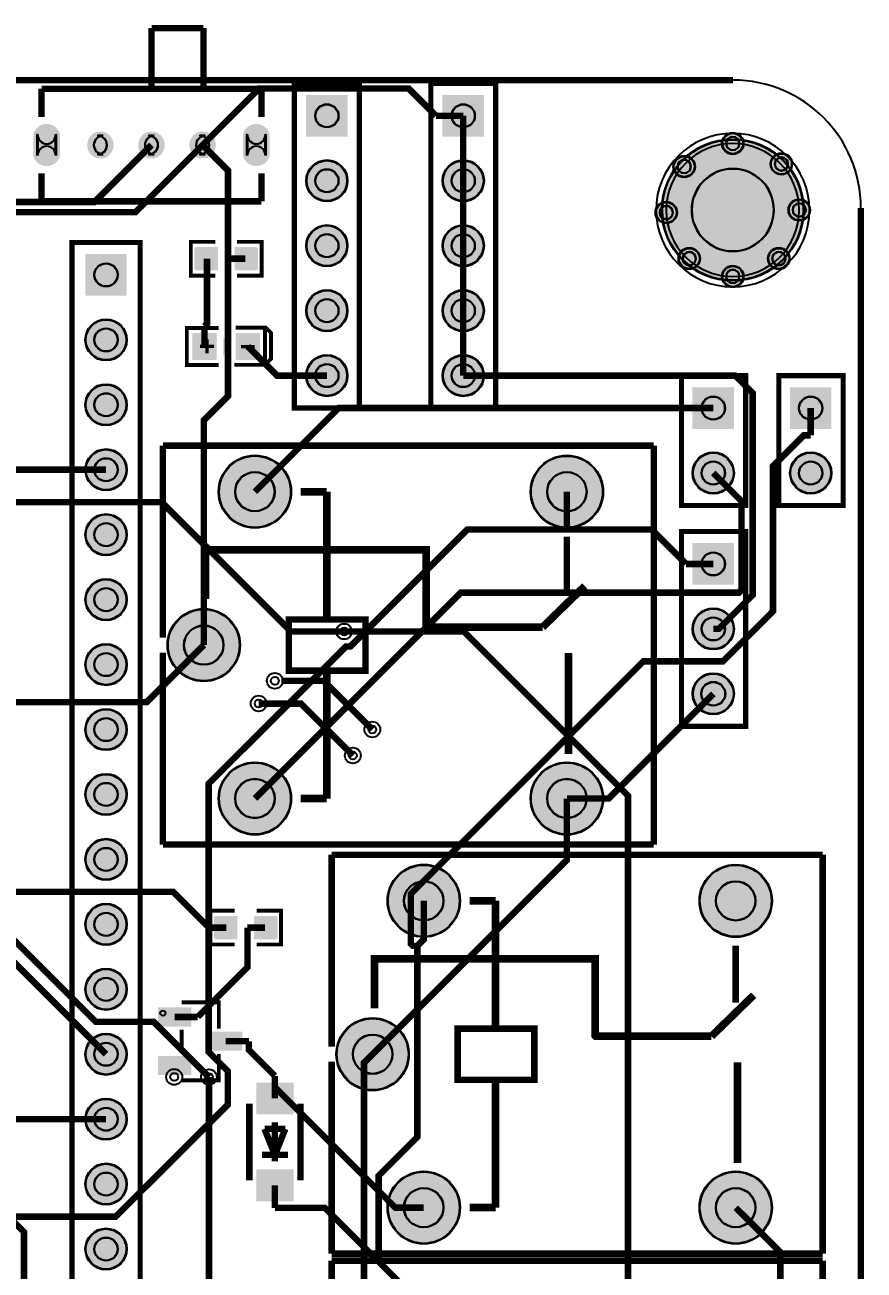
# Model space of a CAD drawing. Header units: millimetres. Extents: x -1 to 60, y -99 to 2.
# Drawn here: x 27.31 to 60.13, y -46.54 to 2.16 of the extents above; entities that cross this region are included whole.
import ezdxf

# ---------------------------------------------------------------- set-up
doc = ezdxf.new("R2010")
doc.units = ezdxf.units.MM
for name, color, linetype, true_color in [('BoardOutLine', 7, 'Continuous', 0xff00ff), ('BottomLayer', 7, 'Continuous', 0x0000ff), ('BottomSolderMaskLayer', 7, 'Continuous', 0xaa00ff), ('Document', 7, 'Continuous', 0xffffff), ('Hole', 7, 'Continuous', 0x222222), ('Multi-Layer', 7, 'Continuous', 0xc0c0c0), ('TopLayer', 7, 'Continuous', 0xff0000), ('TopPasteMaskLayer', 7, 'Continuous', 0x808080), ('TopSilkLayer', 7, 'Continuous', 0xffcc00), ('TopSolderMaskLayer', 7, 'Continuous', 0x800080)]:
    doc.layers.add(name, color=color, linetype=linetype, true_color=true_color)

msp = doc.modelspace()

# ---------------------------------------------------------------- hatches: boundary and pattern name
at = {"layer": 'BottomSolderMaskLayer'}
for points in [[(39.929, -0.584), (39.929, -2.21), (38.303, -2.21), (38.303, -0.584)], [(45.263, -0.584), (45.263, -2.21), (43.637, -2.21), (43.637, -0.584)], [(28.684, -2.951, -0.785398), (27.633, -2.951), (27.633, -2.129, -0.785398), (28.684, -2.129)], [(36.883, -2.951, -0.785398), (35.832, -2.951), (35.832, -2.129, -0.785398), (36.883, -2.129)], [(30.364, -2.015, -0.785398), (30.364, -3.065), (30.154, -3.065, -0.785398), (30.154, -2.015)], [(32.363, -2.015, -0.785398), (32.363, -3.065), (32.153, -3.065, -0.785398), (32.153, -2.015)], [(34.362, -2.015, -0.785398), (34.362, -3.065), (34.152, -3.065, -0.785398), (34.152, -2.015)], [(52.216, -5.08, 1), (57.767, -5.08, 1)], [(54.566, -2.48, 1), (55.417, -2.48, 1)], [(56.466, -3.28, 1), (57.316, -3.28, 1)], [(38.303, -3.937, 1), (39.929, -3.937, 1)], [(43.637, -3.937, 1), (45.263, -3.937, 1)], [(52.666, -3.38, 1), (53.517, -3.38, 1)], [(51.966, -5.18, 1), (52.817, -5.18, 1)], [(57.166, -5.08, 1), (58.016, -5.08, 1)], [(38.303, -6.477, 1), (39.929, -6.477, 1)], [(43.637, -6.477, 1), (45.263, -6.477, 1)], [(31.293, -6.807), (31.293, -8.433), (29.667, -8.433), (29.667, -6.807)], [(52.866, -6.98, 1), (53.716, -6.98, 1)], [(56.366, -6.98, 1), (57.217, -6.98, 1)], [(54.566, -7.68, 1), (55.417, -7.68, 1)], [(38.303, -9.017, 1), (39.929, -9.017, 1)], [(43.637, -9.017, 1), (45.263, -9.017, 1)], [(29.667, -10.16, 1), (31.293, -10.16, 1)], [(38.303, -11.557, 1), (39.929, -11.557, 1)], [(43.637, -11.557, 1), (45.263, -11.557, 1)], [(29.667, -12.7, 1), (31.293, -12.7, 1)], [(55.042, -13.64), (53.416, -13.64), (53.416, -12.014), (55.042, -12.014)], [(58.852, -13.64), (57.226, -13.64), (57.226, -12.014), (58.852, -12.014)], [(29.667, -15.24, 1), (31.293, -15.24, 1)], [(53.416, -15.367, 1), (55.042, -15.367, 1)], [(57.226, -15.367, 1), (58.852, -15.367, 1)], [(34.88, -16.098, 1), (37.724, -16.098, 1)], [(47.08, -16.099, 1), (49.925, -16.099, 1)], [(29.667, -17.78, 1), (31.293, -17.78, 1)], [(55.042, -18.11), (55.042, -19.736), (53.416, -19.736), (53.416, -18.11)], [(29.667, -20.32, 1), (31.293, -20.32, 1)], [(32.88, -22.098, 1), (35.724, -22.098, 1)], [(53.416, -21.463, 1), (55.042, -21.463, 1)], [(29.667, -22.86, 1), (31.293, -22.86, 1)], [(53.416, -24.003, 1), (55.042, -24.003, 1)], [(29.667, -25.4, 1), (31.293, -25.4, 1)], [(34.88, -28.098, 1), (37.724, -28.098, 1)], [(47.08, -28.098, 1), (49.925, -28.098, 1)], [(29.667, -27.94, 1), (31.293, -27.94, 1)], [(29.667, -30.48, 1), (31.293, -30.48, 1)], [(41.484, -32.1, 1), (44.328, -32.1, 1)], [(53.684, -32.101, 1), (56.529, -32.101, 1)], [(29.667, -33.02, 1), (31.293, -33.02, 1)], [(29.667, -35.56, 1), (31.293, -35.56, 1)], [(39.484, -38.1, 1), (42.328, -38.1, 1)], [(29.667, -38.1, 1), (31.293, -38.1, 1)], [(29.667, -40.64, 1), (31.293, -40.64, 1)], [(29.667, -43.18, 1), (31.293, -43.18, 1)], [(41.484, -44.1, 1), (44.328, -44.1, 1)], [(53.684, -44.1, 1), (56.529, -44.1, 1)], [(29.667, -45.72, 1), (31.293, -45.72, 1)]]:
    msp.add_hatch(color=256, dxfattribs=at).paths.add_polyline_path(points)
at = {"layer": 'Document'}
for points in [[(34.494, -10.685), (34.494, -10.145), (34.364, -10.145), (34.364, -10.685)], [(34.7, -10.349), (34.16, -10.349), (34.16, -10.479), (34.7, -10.479)], [(36.299, -10.356), (35.759, -10.356), (35.759, -10.486), (36.299, -10.486)], [(36.871, -39.347), (36.871, -40.221), (37.041, -40.221), (37.041, -39.347), (37.031, -39.347)], [(37.462, -39.7), (36.587, -39.7), (36.587, -39.87), (37.462, -39.87), (37.462, -39.86)], [(36.943, -42.82), (36.943, -43.695), (37.112, -43.695), (37.112, -42.82), (37.103, -42.82)]]:
    msp.add_hatch(color=256, dxfattribs=at).paths.add_polyline_path(points)
at = {"layer": 'Multi-Layer'}
for points in [[(39.903, -0.61), (39.903, -2.184), (38.329, -2.184), (38.329, -0.61)], [(45.237, -0.61), (45.237, -2.184), (43.663, -2.184), (43.663, -0.61)], [(28.659, -2.94, -0.785398), (27.659, -2.94), (27.659, -2.14, -0.785398), (28.659, -2.14)], [(36.858, -2.94, -0.785398), (35.858, -2.94), (35.858, -2.14, -0.785398), (36.858, -2.14)], [(30.359, -2.04, -0.785398), (30.359, -3.04), (30.159, -3.04, -0.785398), (30.159, -2.04)], [(32.358, -2.04, -0.785398), (32.358, -3.04), (32.158, -3.04, -0.785398), (32.158, -2.04)], [(34.357, -2.04, -0.785398), (34.357, -3.04), (34.157, -3.04, -0.785398), (34.157, -2.04)], [(52.241, -5.08, 1), (57.741, -5.08, 1)], [(54.591, -2.48, 1), (55.391, -2.48, 1)], [(56.491, -3.28, 1), (57.291, -3.28, 1)], [(38.329, -3.937, 1), (39.903, -3.937, 1)], [(43.663, -3.937, 1), (45.237, -3.937, 1)], [(52.691, -3.38, 1), (53.491, -3.38, 1)], [(51.991, -5.18, 1), (52.791, -5.18, 1)], [(57.191, -5.08, 1), (57.991, -5.08, 1)], [(38.329, -6.477, 1), (39.903, -6.477, 1)], [(43.663, -6.477, 1), (45.237, -6.477, 1)], [(52.891, -6.98, 1), (53.691, -6.98, 1)], [(56.391, -6.98, 1), (57.191, -6.98, 1)], [(31.267, -6.833), (31.267, -8.407), (29.693, -8.407), (29.693, -6.833)], [(54.591, -7.68, 1), (55.391, -7.68, 1)], [(38.329, -9.017, 1), (39.903, -9.017, 1)], [(43.663, -9.017, 1), (45.237, -9.017, 1)], [(29.693, -10.16, 1), (31.267, -10.16, 1)], [(38.329, -11.557, 1), (39.903, -11.557, 1)], [(43.663, -11.557, 1), (45.237, -11.557, 1)], [(29.693, -12.7, 1), (31.267, -12.7, 1)], [(55.017, -13.614), (53.442, -13.614), (53.442, -12.04), (55.017, -12.04)], [(58.827, -13.614), (57.252, -13.614), (57.252, -12.04), (58.827, -12.04)], [(29.693, -15.24, 1), (31.267, -15.24, 1)], [(53.442, -15.367, 1), (55.017, -15.367, 1)], [(57.252, -15.367, 1), (58.827, -15.367, 1)], [(34.905, -16.098, 1), (37.699, -16.098, 1)], [(47.105, -16.099, 1), (49.899, -16.099, 1)], [(29.693, -17.78, 1), (31.267, -17.78, 1)], [(55.017, -18.136), (55.017, -19.71), (53.442, -19.71), (53.442, -18.136)], [(29.693, -20.32, 1), (31.267, -20.32, 1)], [(32.905, -22.098, 1), (35.699, -22.098, 1)], [(53.442, -21.463, 1), (55.017, -21.463, 1)], [(29.693, -22.86, 1), (31.267, -22.86, 1)], [(53.442, -24.003, 1), (55.017, -24.003, 1)], [(29.693, -25.4, 1), (31.267, -25.4, 1)], [(34.905, -28.098, 1), (37.699, -28.098, 1)], [(47.105, -28.098, 1), (49.899, -28.098, 1)], [(29.693, -27.94, 1), (31.267, -27.94, 1)], [(29.693, -30.48, 1), (31.267, -30.48, 1)], [(41.509, -32.1, 1), (44.303, -32.1, 1)], [(53.709, -32.101, 1), (56.503, -32.101, 1)], [(29.693, -33.02, 1), (31.267, -33.02, 1)], [(29.693, -35.56, 1), (31.267, -35.56, 1)], [(39.509, -38.1, 1), (42.303, -38.1, 1)], [(29.693, -38.1, 1), (31.267, -38.1, 1)], [(29.693, -40.64, 1), (31.267, -40.64, 1)], [(29.693, -43.18, 1), (31.267, -43.18, 1)], [(41.509, -44.1, 1), (44.303, -44.1, 1)], [(53.709, -44.1, 1), (56.503, -44.1, 1)], [(29.693, -45.72, 1), (31.267, -45.72, 1)]]:
    msp.add_hatch(color=256, dxfattribs=at).paths.add_polyline_path(points)
at = {"layer": 'TopLayer'}
for points in [[(34.829, -6.553), (34.829, -7.417), (34.023, -7.417), (34.023, -6.553)], [(35.529, -6.553), (35.529, -7.417), (36.336, -7.417), (36.336, -6.553)], [(34.779, -9.914), (34.779, -10.914), (33.879, -10.914), (33.879, -9.914)], [(36.479, -9.914), (36.479, -10.914), (35.579, -10.914), (35.579, -9.914)], [(35.591, -33.579), (35.591, -32.715), (34.785, -32.715), (34.785, -33.579)], [(36.291, -33.579), (36.291, -32.715), (37.098, -32.715), (37.098, -33.579)], [(33.788, -36.992), (32.538, -36.992), (32.538, -36.292), (33.788, -36.292)], [(35.788, -37.942), (34.538, -37.942), (34.538, -37.242), (35.788, -37.242)], [(33.788, -38.892), (32.538, -38.892), (32.538, -38.192), (33.788, -38.192)], [(36.384, -40.429), (36.384, -39.229), (37.784, -39.229), (37.784, -40.429)], [(36.384, -43.829), (36.384, -42.629), (37.784, -42.629), (37.784, -43.829)]]:
    msp.add_hatch(color=256, dxfattribs=at).paths.add_polyline_path(points)
at = {"layer": 'TopPasteMaskLayer'}
for points in [[(33.984, -7.435), (34.784, -7.435), (34.834, -7.385), (34.834, -7.157), (34.464, -7.157), (34.464, -6.827), (34.834, -6.827), (34.834, -6.585), (34.784, -6.535), (33.984, -6.535), (33.934, -6.585), (33.934, -7.385)], [(36.374, -6.535), (35.574, -6.535), (35.524, -6.585), (35.524, -6.813), (35.894, -6.813), (35.894, -7.143), (35.524, -7.143), (35.524, -7.385), (35.574, -7.435), (36.374, -7.435), (36.424, -7.385), (36.424, -6.585)], [(34.779, -9.914), (34.779, -10.914), (33.879, -10.914), (33.879, -9.914)], [(36.479, -9.914), (36.479, -10.914), (35.579, -10.914), (35.579, -9.914)], [(34.746, -33.597), (35.546, -33.597), (35.596, -33.547), (35.596, -33.319), (35.226, -33.319), (35.226, -32.989), (35.596, -32.989), (35.596, -32.747), (35.546, -32.697), (34.746, -32.697), (34.696, -32.747), (34.696, -33.547)], [(37.136, -32.697), (36.336, -32.697), (36.286, -32.747), (36.286, -32.975), (36.656, -32.975), (36.656, -33.305), (36.286, -33.305), (36.286, -33.547), (36.336, -33.597), (37.136, -33.597), (37.186, -33.547), (37.186, -32.747)], [(33.788, -36.992), (32.538, -36.992), (32.538, -36.292), (33.788, -36.292)], [(35.788, -37.942), (34.538, -37.942), (34.538, -37.242), (35.788, -37.242)], [(33.788, -38.892), (32.538, -38.892), (32.538, -38.192), (33.788, -38.192)], [(36.384, -40.429), (36.384, -39.229), (37.784, -39.229), (37.784, -40.429)], [(36.384, -43.829), (36.384, -42.629), (37.784, -42.629), (37.784, -43.829)]]:
    msp.add_hatch(color=256, dxfattribs=at).paths.add_polyline_path(points)
at = {"layer": 'TopSilkLayer'}
msp.add_hatch(color=256, dxfattribs=at).paths.add_polyline_path([(35.069, -10.054), (35.059, -10.774), (35.319, -10.414)])
at = {"layer": 'TopSolderMaskLayer'}
for points in [[(39.929, -0.584), (39.929, -2.21), (38.303, -2.21), (38.303, -0.584)], [(45.263, -0.584), (45.263, -2.21), (43.637, -2.21), (43.637, -0.584)], [(28.684, -2.951, -0.785398), (27.633, -2.951), (27.633, -2.129, -0.785398), (28.684, -2.129)], [(36.883, -2.951, -0.785398), (35.832, -2.951), (35.832, -2.129, -0.785398), (36.883, -2.129)], [(30.364, -2.015, -0.785398), (30.364, -3.065), (30.154, -3.065, -0.785398), (30.154, -2.015)], [(32.363, -2.015, -0.785398), (32.363, -3.065), (32.153, -3.065, -0.785398), (32.153, -2.015)], [(34.362, -2.015, -0.785398), (34.362, -3.065), (34.152, -3.065, -0.785398), (34.152, -2.015)], [(52.216, -5.08, 1), (57.767, -5.08, 1)], [(54.566, -2.48, 1), (55.417, -2.48, 1)], [(56.466, -3.28, 1), (57.316, -3.28, 1)], [(38.303, -3.937, 1), (39.929, -3.937, 1)], [(43.637, -3.937, 1), (45.263, -3.937, 1)], [(52.666, -3.38, 1), (53.517, -3.38, 1)], [(51.966, -5.18, 1), (52.817, -5.18, 1)], [(57.166, -5.08, 1), (58.016, -5.08, 1)], [(38.303, -6.477, 1), (39.929, -6.477, 1)], [(43.637, -6.477, 1), (45.263, -6.477, 1)], [(31.293, -6.807), (31.293, -8.433), (29.667, -8.433), (29.667, -6.807)], [(34.854, -6.528), (34.854, -7.442), (33.997, -7.442), (33.997, -6.528)], [(35.504, -6.528), (35.504, -7.442), (36.361, -7.442), (36.361, -6.528)], [(52.866, -6.98, 1), (53.716, -6.98, 1)], [(56.366, -6.98, 1), (57.217, -6.98, 1)], [(54.566, -7.68, 1), (55.417, -7.68, 1)], [(38.303, -9.017, 1), (39.929, -9.017, 1)], [(43.637, -9.017, 1), (45.263, -9.017, 1)], [(29.667, -10.16, 1), (31.293, -10.16, 1)], [(34.802, -9.886), (34.802, -10.942), (33.856, -10.942), (33.856, -9.886)], [(36.502, -9.886), (36.502, -10.942), (35.556, -10.942), (35.556, -9.886)], [(38.303, -11.557, 1), (39.929, -11.557, 1)], [(43.637, -11.557, 1), (45.263, -11.557, 1)], [(29.667, -12.7, 1), (31.293, -12.7, 1)], [(55.042, -13.64), (53.416, -13.64), (53.416, -12.014), (55.042, -12.014)], [(58.852, -13.64), (57.226, -13.64), (57.226, -12.014), (58.852, -12.014)], [(29.667, -15.24, 1), (31.293, -15.24, 1)], [(53.416, -15.367, 1), (55.042, -15.367, 1)], [(57.226, -15.367, 1), (58.852, -15.367, 1)], [(34.88, -16.098, 1), (37.724, -16.098, 1)], [(47.08, -16.099, 1), (49.925, -16.099, 1)], [(29.667, -17.78, 1), (31.293, -17.78, 1)], [(55.042, -18.11), (55.042, -19.736), (53.416, -19.736), (53.416, -18.11)], [(29.667, -20.32, 1), (31.293, -20.32, 1)], [(32.88, -22.098, 1), (35.724, -22.098, 1)], [(53.416, -21.463, 1), (55.042, -21.463, 1)], [(29.667, -22.86, 1), (31.293, -22.86, 1)], [(53.416, -24.003, 1), (55.042, -24.003, 1)], [(29.667, -25.4, 1), (31.293, -25.4, 1)], [(34.88, -28.098, 1), (37.724, -28.098, 1)], [(47.08, -28.098, 1), (49.925, -28.098, 1)], [(29.667, -27.94, 1), (31.293, -27.94, 1)], [(29.667, -30.48, 1), (31.293, -30.48, 1)], [(41.484, -32.1, 1), (44.328, -32.1, 1)], [(53.684, -32.101, 1), (56.529, -32.101, 1)], [(29.667, -33.02, 1), (31.293, -33.02, 1)], [(35.616, -33.604), (35.616, -32.69), (34.759, -32.69), (34.759, -33.604)], [(36.266, -33.604), (36.266, -32.69), (37.123, -32.69), (37.123, -33.604)], [(29.667, -35.56, 1), (31.293, -35.56, 1)], [(33.813, -37.018), (32.513, -37.018), (32.513, -36.267), (33.813, -36.267)], [(39.484, -38.1, 1), (42.328, -38.1, 1)], [(29.667, -38.1, 1), (31.293, -38.1, 1)], [(35.813, -37.967), (34.513, -37.967), (34.513, -37.217), (35.813, -37.217)], [(33.813, -38.917), (32.513, -38.917), (32.513, -38.167), (33.813, -38.167)], [(36.354, -40.451), (36.354, -39.207), (37.814, -39.207), (37.814, -40.451)], [(29.667, -40.64, 1), (31.293, -40.64, 1)], [(29.667, -43.18, 1), (31.293, -43.18, 1)], [(36.354, -43.851), (36.354, -42.607), (37.814, -42.607), (37.814, -43.851)], [(41.484, -44.1, 1), (44.328, -44.1, 1)], [(53.684, -44.1, 1), (56.529, -44.1, 1)], [(29.667, -45.72, 1), (31.293, -45.72, 1)]]:
    msp.add_hatch(color=256, dxfattribs=at).paths.add_polyline_path(points)

# ---------------------------------------------------------------- linework, layer by layer
at = {"layer": 'BoardOutLine', "const_width": 0.254}
for points in [[(5, 0), (55, 0)], [(60, -5), (60, -94)]]:
    msp.add_lwpolyline(points, dxfattribs=at)
at = {"layer": 'BoardOutLine'}
msp.add_arc((55, -5), 5, 0, 90, dxfattribs=at)
at = {"layer": 'BottomLayer', "const_width": 0.254}
for points in [[(43.384, -1.397), (42.315, -0.329), (36.468, -0.329), (34.257, -2.54)], [(44.45, -1.397), (43.384, -1.397)], [(34.257, -2.54), (31.628, -5.168), (21.199, -5.168), (16.208, -10.16), (12.7, -10.16)], [(44.45, -11.557), (55.086, -11.557), (55.772, -12.243), (55.772, -20.135), (54.444, -21.463), (54.229, -21.463)], [(39.791, -21.566), (37.713, -21.566), (32.657, -16.51), (16.51, -16.51), (12.7, -12.7)], [(36.302, -16.098), (39.573, -12.827), (54.229, -12.827)], [(58.039, -12.827), (58.039, -13.894)], [(42.654, -33.859), (42.476, -33.859), (42.402, -33.785), (42.402, -31.825), (51.494, -22.733), (54.607, -22.733), (56.567, -20.773), (56.567, -15.099), (57.772, -13.894), (58.039, -13.894)], [(36.302, -28.098), (44.351, -20.049), (55.224, -20.049), (55.332, -19.94), (55.332, -16.47), (54.229, -15.367)], [(48.502, -16.099), (48.502, -17.577)], [(3.556, -61.214), (4.826, -59.944), (10.512, -59.944), (26.006, -44.45), (30.862, -44.45), (35.244, -40.069), (35.244, -38.765), (34.493, -38.014), (34.493, -27.521), (39.862, -22.152), (40.034, -22.152), (44.609, -17.577), (48.502, -17.577)], [(53.163, -18.923), (51.817, -17.577), (48.502, -17.577)], [(54.229, -18.923), (53.163, -18.923)], [(14.163, -31.799), (21.63, -24.332), (32.068, -24.332), (34.302, -22.098)], [(48.502, -28.098), (50.135, -28.098), (54.229, -24.003)], [(7.934, -32.022), (10.202, -34.29), (26.67, -34.29), (30.48, -38.1)], [(42.906, -32.1), (42.906, -33.607), (42.654, -33.859)], [(12.7, -33.02), (13.076, -33.396), (26.644, -33.396), (30.077, -36.83), (32.34, -36.83), (34.505, -38.995)], [(42.906, -47.975), (41.142, -46.211), (41.142, -42.847), (42.654, -41.335), (42.654, -33.859)], [(40.906, -38.1), (40.566, -38.44), (40.566, -53.635), (40.906, -53.975)], [(30.48, -40.64), (24.878, -40.64), (15.326, -50.193)], [(55.106, -44.1), (56.854, -45.847), (56.854, -76.682), (55.816, -77.72), (4.831, -77.72)]]:
    msp.add_lwpolyline(points, dxfattribs=at)
at = {"layer": 'BottomSolderMaskLayer'}
for points in [[(27.79, -2.951), (27.79, -2.129)], [(28.526, -2.951), (28.526, -2.129)], [(30.363, -2.172), (30.153, -2.172)], [(32.363, -2.172), (32.153, -2.172)], [(34.363, -2.172), (34.153, -2.172)], [(35.99, -2.951), (35.99, -2.129)], [(36.726, -2.951), (36.726, -2.129)], [(54.994, -2.214), (54.988, -2.214)], [(30.363, -2.908), (30.153, -2.908)], [(32.363, -2.908), (32.153, -2.908)], [(34.363, -2.908), (34.153, -2.908)], [(54.994, -2.746), (54.988, -2.746)], [(53.094, -3.114), (53.088, -3.114)], [(56.894, -3.014), (56.888, -3.014)], [(53.094, -3.646), (53.088, -3.646)], [(54.994, -3.465), (54.989, -3.465)], [(56.894, -3.546), (56.888, -3.546)], [(57.594, -4.814), (57.588, -4.814)], [(52.394, -4.914), (52.388, -4.914)], [(57.594, -5.346), (57.588, -5.346)], [(52.394, -5.446), (52.388, -5.446)], [(53.294, -6.714), (53.288, -6.714)], [(54.994, -6.695), (54.989, -6.695)], [(56.794, -6.714), (56.789, -6.714)], [(53.294, -7.246), (53.288, -7.246)], [(56.794, -7.246), (56.789, -7.246)], [(54.994, -7.414), (54.988, -7.414)], [(54.994, -7.946), (54.988, -7.946)]]:
    msp.add_lwpolyline(points, close=True, dxfattribs=at)
for centre, radius in [((39.116, -1.397), 0.459), ((44.45, -1.397), 0.459), ((54.991, -5.08), 2.775), ((54.991, -2.48), 0.425), ((56.891, -3.28), 0.425), ((39.116, -3.937), 0.813), ((44.45, -3.937), 0.813), ((53.091, -3.38), 0.425), ((39.116, -3.937), 0.459), ((44.45, -3.937), 0.459), ((52.391, -5.18), 0.425), ((57.591, -5.08), 0.425), ((39.116, -6.477), 0.813), ((44.45, -6.477), 0.813), ((39.116, -6.477), 0.459), ((44.45, -6.477), 0.459), ((53.291, -6.98), 0.425), ((56.791, -6.98), 0.425), ((30.48, -7.62), 0.459), ((54.991, -7.68), 0.425), ((39.116, -9.017), 0.813), ((44.45, -9.017), 0.813), ((39.116, -9.017), 0.459), ((44.45, -9.017), 0.459), ((30.48, -10.16), 0.813), ((30.48, -10.16), 0.459), ((39.116, -11.557), 0.813), ((39.116, -11.557), 0.459), ((44.45, -11.557), 0.813), ((44.45, -11.557), 0.459), ((30.48, -12.7), 0.813), ((30.48, -12.7), 0.459), ((54.229, -12.827), 0.459), ((58.039, -12.827), 0.459), ((30.48, -15.24), 0.813), ((54.229, -15.367), 0.813), ((58.039, -15.367), 0.813), ((30.48, -15.24), 0.459), ((36.302, -16.098), 1.422), ((48.502, -16.099), 1.422), ((54.229, -15.367), 0.459), ((58.039, -15.367), 0.459), ((36.302, -16.098), 0.776), ((48.502, -16.099), 0.776), ((30.48, -17.78), 0.813), ((30.48, -17.78), 0.459), ((54.229, -18.923), 0.459), ((30.48, -20.32), 0.813), ((30.48, -20.32), 0.459), ((34.302, -22.098), 1.422), ((54.229, -21.463), 0.813), ((34.302, -22.098), 0.776), ((54.229, -21.463), 0.459), ((30.48, -22.86), 0.813), ((30.48, -22.86), 0.459), ((54.229, -24.003), 0.813), ((54.229, -24.003), 0.472), ((30.48, -25.4), 0.813), ((30.48, -25.4), 0.459), ((36.302, -28.098), 1.422), ((48.502, -28.098), 1.422), ((30.48, -27.94), 0.813), ((30.48, -27.94), 0.459), ((36.302, -28.098), 0.776), ((48.502, -28.098), 0.776), ((30.48, -30.48), 0.813), ((30.48, -30.48), 0.459), ((42.906, -32.1), 1.422), ((55.106, -32.101), 1.422), ((42.906, -32.1), 0.776), ((55.106, -32.101), 0.776), ((30.48, -33.02), 0.813), ((30.48, -33.02), 0.459), ((30.48, -35.56), 0.813), ((30.48, -35.56), 0.459), ((40.906, -38.1), 1.422), ((30.48, -38.1), 0.813), ((40.906, -38.1), 0.776), ((30.48, -38.1), 0.459), ((30.48, -40.64), 0.813), ((30.48, -40.64), 0.459), ((30.48, -43.18), 0.813), ((30.48, -43.18), 0.459), ((42.906, -44.1), 1.422), ((55.106, -44.1), 1.422), ((42.906, -44.1), 0.776), ((55.106, -44.1), 0.776), ((30.48, -45.72), 0.813), ((30.48, -45.72), 0.459)]:
    msp.add_circle(centre, radius, dxfattribs=at)
for centre, radius, start, end in [((28.158, -2.129), 0.368, 180, 360), ((30.363, -2.54), 0.368, 450, 270), ((30.153, -2.54), 0.368, 270, 450), ((32.363, -2.54), 0.368, 450, 270), ((32.153, -2.54), 0.368, 270, 450), ((34.363, -2.54), 0.368, 450, 270), ((34.153, -2.54), 0.368, 270, 450), ((36.358, -2.129), 0.368, 180, 360), ((54.988, -2.48), 0.266, 90, 270), ((54.994, -2.48), 0.266, 270, 90), ((28.158, -2.951), 0.368, 360, 180), ((36.358, -2.951), 0.368, 360, 180), ((53.088, -3.38), 0.266, 90, 270), ((53.094, -3.38), 0.266, 270, 90), ((56.888, -3.28), 0.266, 90, 270), ((56.894, -3.28), 0.266, 270, 90), ((54.989, -5.08), 1.615, 90, 270), ((54.994, -5.08), 1.615, 270, 90), ((57.588, -5.08), 0.266, 90, 270), ((57.594, -5.08), 0.266, 270, 90), ((52.388, -5.18), 0.266, 90, 270), ((52.394, -5.18), 0.266, 270, 90), ((53.288, -6.98), 0.266, 90, 270), ((53.294, -6.98), 0.266, 270, 90), ((56.789, -6.98), 0.266, 90, 270), ((56.794, -6.98), 0.266, 270, 90), ((54.988, -7.68), 0.266, 90, 270), ((54.994, -7.68), 0.266, 270, 90)]:
    msp.add_arc(centre, radius, start, end, dxfattribs=at)
at = {"layer": 'Document', "const_width": 0.254}
for points in [[(34.29, 2.032), (32.258, 2.032)], [(32.258, 2.032), (32.258, -0.254)], [(34.29, 2.032), (34.29, -0.254)]]:
    msp.add_lwpolyline(points, dxfattribs=at)
at = {"layer": 'Document'}
msp.add_circle((32.703, -36.492), 0.1, dxfattribs=at)
at = {"layer": 'Hole'}
for centre, radius in [((39.791, -21.566), 0.153), ((37.084, -23.495), 0.155), ((36.449, -24.384), 0.155), ((40.894, -25.4), 0.155), ((40.132, -26.416), 0.155), ((33.147, -38.989), 0.155), ((34.505, -38.995), 0.153)]:
    msp.add_circle(centre, radius, dxfattribs=at)
at = {"layer": 'Multi-Layer'}
for points in [[(27.808, -2.94), (27.808, -2.14)], [(28.508, -2.94), (28.508, -2.14)], [(30.358, -2.19), (30.158, -2.19)], [(32.358, -2.19), (32.158, -2.19)], [(34.358, -2.19), (34.158, -2.19)], [(36.008, -2.94), (36.008, -2.14)], [(36.708, -2.94), (36.708, -2.14)], [(54.994, -2.23), (54.989, -2.23)], [(30.358, -2.89), (30.158, -2.89)], [(32.358, -2.89), (32.158, -2.89)], [(34.358, -2.89), (34.158, -2.89)], [(54.994, -2.73), (54.989, -2.73)], [(53.094, -3.13), (53.089, -3.13)], [(56.894, -3.03), (56.888, -3.03)], [(53.094, -3.63), (53.089, -3.63)], [(54.994, -3.48), (54.989, -3.48)], [(56.894, -3.53), (56.888, -3.53)], [(57.594, -4.83), (57.589, -4.83)], [(52.394, -4.93), (52.389, -4.93)], [(57.594, -5.33), (57.589, -5.33)], [(52.394, -5.43), (52.389, -5.43)], [(53.294, -6.73), (53.289, -6.73)], [(54.994, -6.68), (54.989, -6.68)], [(56.794, -6.73), (56.789, -6.73)], [(53.294, -7.23), (53.289, -7.23)], [(56.794, -7.23), (56.789, -7.23)], [(54.994, -7.43), (54.989, -7.43)], [(54.994, -7.93), (54.989, -7.93)]]:
    msp.add_lwpolyline(points, close=True, dxfattribs=at)
for centre, radius in [((39.116, -1.397), 0.445), ((44.45, -1.397), 0.445), ((54.991, -5.08), 2.75), ((54.991, -2.48), 0.4), ((56.891, -3.28), 0.4), ((39.116, -3.937), 0.787), ((44.45, -3.937), 0.787), ((53.091, -3.38), 0.4), ((39.116, -3.937), 0.445), ((44.45, -3.937), 0.445), ((52.391, -5.18), 0.4), ((57.591, -5.08), 0.4), ((39.116, -6.477), 0.787), ((44.45, -6.477), 0.787), ((39.116, -6.477), 0.445), ((44.45, -6.477), 0.445), ((53.291, -6.98), 0.4), ((56.791, -6.98), 0.4), ((30.48, -7.62), 0.445), ((54.991, -7.68), 0.4), ((39.116, -9.017), 0.787), ((44.45, -9.017), 0.787), ((39.116, -9.017), 0.445), ((44.45, -9.017), 0.445), ((30.48, -10.16), 0.787), ((30.48, -10.16), 0.445), ((39.116, -11.557), 0.787), ((39.116, -11.557), 0.445), ((44.45, -11.557), 0.787), ((44.45, -11.557), 0.445), ((30.48, -12.7), 0.787), ((30.48, -12.7), 0.445), ((54.229, -12.827), 0.445), ((58.039, -12.827), 0.445), ((30.48, -15.24), 0.787), ((54.229, -15.367), 0.787), ((58.039, -15.367), 0.787), ((30.48, -15.24), 0.445), ((36.302, -16.098), 1.397), ((48.502, -16.099), 1.397), ((54.229, -15.367), 0.445), ((58.039, -15.367), 0.445), ((36.302, -16.098), 0.762), ((48.502, -16.099), 0.762), ((30.48, -17.78), 0.787), ((30.48, -17.78), 0.445), ((54.229, -18.923), 0.445), ((30.48, -20.32), 0.787), ((30.48, -20.32), 0.445), ((34.302, -22.098), 1.397), ((54.229, -21.463), 0.787), ((34.302, -22.098), 0.762), ((39.791, -21.566), 0.305), ((54.229, -21.463), 0.445), ((30.48, -22.86), 0.787), ((30.48, -22.86), 0.445), ((37.084, -23.495), 0.31), ((54.229, -24.003), 0.787), ((54.229, -24.003), 0.457), ((36.449, -24.384), 0.31), ((30.48, -25.4), 0.787), ((30.48, -25.4), 0.445), ((40.894, -25.4), 0.31), ((40.132, -26.416), 0.31), ((36.302, -28.098), 1.397), ((48.502, -28.098), 1.397), ((30.48, -27.94), 0.787), ((30.48, -27.94), 0.445), ((36.302, -28.098), 0.762), ((48.502, -28.098), 0.762), ((30.48, -30.48), 0.787), ((30.48, -30.48), 0.445), ((42.906, -32.1), 1.397), ((55.106, -32.101), 1.397), ((42.906, -32.1), 0.762), ((55.106, -32.101), 0.762), ((30.48, -33.02), 0.787), ((30.48, -33.02), 0.445), ((30.48, -35.56), 0.787), ((30.48, -35.56), 0.445), ((40.906, -38.1), 1.397), ((30.48, -38.1), 0.787), ((40.906, -38.1), 0.762), ((30.48, -38.1), 0.445), ((33.147, -38.989), 0.31), ((34.505, -38.995), 0.305), ((30.48, -40.64), 0.787), ((30.48, -40.64), 0.445), ((30.48, -43.18), 0.787), ((30.48, -43.18), 0.445), ((42.906, -44.1), 1.397), ((55.106, -44.1), 1.397), ((42.906, -44.1), 0.762), ((55.106, -44.1), 0.762), ((30.48, -45.72), 0.787), ((30.48, -45.72), 0.445)]:
    msp.add_circle(centre, radius, dxfattribs=at)
for centre, radius, start, end in [((28.158, -2.14), 0.35, 180, 360), ((30.358, -2.54), 0.35, 450, 270), ((30.158, -2.54), 0.35, 270, 450), ((32.358, -2.54), 0.35, 450, 270), ((32.158, -2.54), 0.35, 270, 450), ((34.358, -2.54), 0.35, 450, 270), ((34.158, -2.54), 0.35, 270, 450), ((36.358, -2.14), 0.35, 180, 360), ((54.989, -2.48), 0.25, 90, 270), ((54.994, -2.48), 0.25, 270, 90), ((28.158, -2.94), 0.35, 360, 180), ((36.358, -2.94), 0.35, 360, 180), ((53.089, -3.38), 0.25, 90, 270), ((53.094, -3.38), 0.25, 270, 90), ((56.888, -3.28), 0.25, 90, 270), ((56.894, -3.28), 0.25, 270, 90), ((54.989, -5.08), 1.6, 90, 270), ((54.994, -5.08), 1.6, 270, 90), ((57.589, -5.08), 0.25, 90, 270), ((57.594, -5.08), 0.25, 270, 90), ((52.389, -5.18), 0.25, 90, 270), ((52.394, -5.18), 0.25, 270, 90), ((53.289, -6.98), 0.25, 90, 270), ((53.294, -6.98), 0.25, 270, 90), ((56.789, -6.98), 0.25, 90, 270), ((56.794, -6.98), 0.25, 270, 90), ((54.989, -7.68), 0.25, 90, 270), ((54.994, -7.68), 0.25, 270, 90)]:
    msp.add_arc(centre, radius, start, end, dxfattribs=at)
at = {"layer": 'TopLayer'}
for points, const_width in [([(44.45, -1.397), (44.45, -3.937)], 0.254), ([(23.237, -5.544), (24.014, -4.767), (30.031, -4.767), (32.258, -2.54)], 0.254), ([(34.257, -2.54), (35.25, -3.533), (35.25, -6.985)], 0.254), ([(44.45, -3.937), (44.45, -6.477)], 0.254), ([(44.45, -6.477), (44.45, -9.017)], 0.254), ([(34.302, -22.098), (34.302, -13.306), (35.25, -12.358), (35.25, -6.985)], 0.254), ([(34.426, -6.985), (34.426, -9.538), (34.329, -9.635)], 0.254), ([(35.932, -6.985), (35.25, -6.985)], 0.254), ([(44.45, -9.017), (44.45, -11.557)], 0.254), ([(34.329, -10.414), (34.329, -9.635)], 0.254), ([(36.029, -10.414), (37.172, -11.557), (39.116, -11.557)], 0.258), ([(30.48, -15.24), (24.892, -15.24), (17.272, -22.86), (17.018, -22.86)], 0.258), ([(34.505, -33.147), (33.108, -31.75), (24.13, -31.75), (12.7, -20.32)], 0.254), ([(48.326, -85.357), (48.848, -84.835), (50.288, -84.835), (50.893, -84.23), (50.893, -27.988), (44.471, -21.566), (39.791, -21.566)], 0.254), ([(40.894, -25.4), (38.989, -23.495), (37.338, -23.495)], 0.258), ([(40.132, -26.416), (38.1, -24.384), (36.449, -24.384)], 0.258), ([(40.906, -38.1), (48.502, -30.504), (48.502, -28.098)], 0.254), ([(35.061, -64.897), (35.061, -58.825), (30.846, -54.61), (30.043, -54.61), (27.269, -51.836), (27.269, -45.049), (12.7, -30.48)], 0.254), ([(36.012, -33.147), (36.012, -34.697), (34.067, -36.642)], 0.254), ([(35.188, -33.147), (34.505, -33.147)], 0.254), ([(36.694, -33.147), (36.012, -33.147)], 0.254), ([(33.163, -36.642), (34.067, -36.642)], 0.254), ([(35.163, -37.592), (36.067, -37.592)], 0.254), ([(37.084, -38.95), (36.067, -37.933), (36.067, -37.592)], 0.254), ([(34.505, -49.149), (34.505, -38.995)], 0.254), ([(37.084, -39.389), (37.084, -38.95)], 0.254), ([(37.084, -39.389), (41.795, -44.1), (42.906, -44.1)], 0.254), ([(37.084, -39.829), (37.084, -39.389)], 0.254), ([(37.084, -43.229), (37.084, -44.108)], 0.254), ([(37.084, -44.108), (39.039, -44.108), (42.906, -47.975)], 0.254)]:
    msp.add_lwpolyline(points, dxfattribs=dict(at, const_width=const_width))
at = {"layer": 'TopSilkLayer'}
for points, const_width in [([(36.558, -0.34), (27.958, -0.34)], 0.254), ([(27.958, -1.437), (27.958, -0.34)], 0.254), ([(36.558, -1.437), (36.558, -0.34)], 0.254), ([(40.386, -2.032), (40.386, -0.127), (37.846, -0.127), (37.846, -12.827), (40.386, -12.827)], 0.203), ([(45.72, -2.032), (45.72, -0.127), (43.18, -0.127), (43.18, -12.827), (45.72, -12.827)], 0.203), ([(40.386, -12.827), (40.386, -2.032)], 0.203), ([(45.72, -12.827), (45.72, -2.032)], 0.203), ([(27.958, -4.74), (27.958, -3.643)], 0.254), ([(36.558, -4.74), (36.558, -3.643)], 0.254), ([(36.558, -4.74), (27.958, -4.74)], 0.254), ([(34.753, -6.324), (33.794, -6.324), (33.794, -7.646), (34.753, -7.646)], 0.152), ([(35.605, -6.324), (36.564, -6.324), (36.564, -7.646), (35.605, -7.646)], 0.152), ([(34.879, -11.144), (33.639, -11.144), (33.639, -9.694), (34.879, -9.694)], 0.15), ([(35.549, -9.684), (36.699, -9.684), (36.699, -11.134), (35.499, -11.134)], 0.15), ([(36.699, -9.684), (36.729, -9.684), (36.929, -9.884), (36.929, -10.904), (36.899, -10.934), (36.699, -11.134)], 0.15), ([(51.903, -14.298), (32.703, -14.298)], 0.254), ([(32.703, -14.298), (32.703, -21.803)], 0.254), ([(51.903, -29.898), (51.903, -14.298)], 0.254), ([(39.11, -16.098), (38.092, -16.098)], 0.3), ([(39.11, -21.047), (39.11, -16.098)], 0.3), ([(48.501, -17.851), (48.501, -20.079)], 0.254), ([(34.37, -20.298), (34.37, -18.371), (43.006, -18.371), (43.006, -21.371), (43.03, -21.395), (47.046, -21.395), (47.554, -21.395)], 0.3), ([(47.552, -21.397), (49.203, -19.789)], 0.3), ([(32.703, -22.393), (32.703, -29.898)], 0.254), ([(48.57, -26.355), (48.57, -22.41)], 0.3), ([(39.11, -28.098), (39.11, -23.149)], 0.3), ([(39.11, -28.098), (38.092, -28.098)], 0.3), ([(51.903, -29.898), (32.703, -29.898)], 0.254), ([(58.507, -30.3), (39.307, -30.3)], 0.254), ([(39.307, -30.3), (39.307, -37.805)], 0.254), ([(58.507, -45.9), (58.507, -30.3)], 0.254), ([(45.714, -32.1), (44.696, -32.1)], 0.3), ([(45.714, -37.049), (45.714, -32.1)], 0.3), ([(35.515, -33.808), (34.556, -33.808), (34.556, -32.486), (35.515, -32.486)], 0.152), ([(36.367, -33.808), (37.326, -33.808), (37.326, -32.486), (36.367, -32.486)], 0.152), ([(55.105, -33.853), (55.105, -36.081)], 0.254), ([(40.974, -36.3), (40.974, -34.373), (49.61, -34.373), (49.61, -37.373), (49.634, -37.397), (53.65, -37.397), (54.158, -37.397)], 0.3), ([(33.437, -36.066), (34.889, -36.066), (34.889, -37.097)], 0.152), ([(54.156, -37.399), (55.807, -35.791)], 0.3), ([(33.437, -38.047), (33.437, -37.137)], 0.152), ([(33.437, -39.118), (34.889, -39.118), (34.889, -38.087)], 0.152), ([(39.307, -38.395), (39.307, -45.9)], 0.254), ([(55.174, -42.357), (55.174, -38.412)], 0.3), ([(45.714, -44.1), (45.714, -39.151)], 0.3), ([(36.084, -43.029), (36.084, -40.029)], 0.254), ([(38.084, -43.029), (38.084, -40.029)], 0.254), ([(36.678, -41.021), (37.084, -42.037)], 0.254), ([(37.49, -41.021), (36.678, -41.021)], 0.254), ([(37.084, -42.291), (37.084, -40.767)], 0.254), ([(37.084, -42.037), (37.49, -41.021)], 0.254), ([(37.592, -42.037), (36.576, -42.037)], 0.254), ([(45.714, -44.1), (44.696, -44.1)], 0.3), ([(58.507, -45.9), (39.307, -45.9)], 0.254), ([(58.507, -46.175), (39.307, -46.175)], 0.254), ([(39.307, -46.175), (39.307, -53.68)], 0.254), ([(58.507, -61.775), (58.507, -46.175)], 0.254)]:
    msp.add_lwpolyline(points, dxfattribs=dict(at, const_width=const_width))
for points, const_width in [([(31.687, -57.15), (31.814, -57.15), (31.814, -6.35), (29.147, -6.35), (29.147, -57.15), (31.687, -57.15)], 0.203), ([(55.499, -16.637), (52.985, -16.637), (52.985, -11.557), (55.499, -11.557), (55.499, -16.637)], 0.203), ([(59.309, -16.637), (56.795, -16.637), (56.795, -11.557), (59.309, -11.557), (59.309, -16.637)], 0.203), ([(55.499, -22.733), (55.499, -25.273), (52.985, -25.273), (52.985, -17.653), (55.499, -17.653), (55.499, -22.733)], 0.203), ([(37.627, -21.098), (40.627, -21.098), (40.627, -23.098), (37.627, -23.098), (37.627, -21.098)], 0.254), ([(44.231, -37.1), (47.231, -37.1), (47.231, -39.1), (44.231, -39.1), (44.231, -37.1)], 0.254)]:
    msp.add_lwpolyline(points, close=True, dxfattribs=dict(at, const_width=const_width))
for centre, radius, start, end in [((54.991, -5.084), 3, 0.0701, 359.9299), ((54.991, -5.083), 2.6, 0.07, 359.93)]:
    msp.add_arc(centre, radius, start, end, dxfattribs=at)
at = {"layer": 'TopSolderMaskLayer'}
for points in [[(27.79, -2.951), (27.79, -2.129)], [(28.526, -2.951), (28.526, -2.129)], [(30.363, -2.172), (30.153, -2.172)], [(32.363, -2.172), (32.153, -2.172)], [(34.363, -2.172), (34.153, -2.172)], [(35.99, -2.951), (35.99, -2.129)], [(36.726, -2.951), (36.726, -2.129)], [(54.994, -2.214), (54.988, -2.214)], [(30.363, -2.908), (30.153, -2.908)], [(32.363, -2.908), (32.153, -2.908)], [(34.363, -2.908), (34.153, -2.908)], [(54.994, -2.746), (54.988, -2.746)], [(53.094, -3.114), (53.088, -3.114)], [(56.894, -3.014), (56.888, -3.014)], [(53.094, -3.646), (53.088, -3.646)], [(54.994, -3.465), (54.989, -3.465)], [(56.894, -3.546), (56.888, -3.546)], [(57.594, -4.814), (57.588, -4.814)], [(52.394, -4.914), (52.388, -4.914)], [(57.594, -5.346), (57.588, -5.346)], [(52.394, -5.446), (52.388, -5.446)], [(53.294, -6.714), (53.288, -6.714)], [(54.994, -6.695), (54.989, -6.695)], [(56.794, -6.714), (56.789, -6.714)], [(53.294, -7.246), (53.288, -7.246)], [(56.794, -7.246), (56.789, -7.246)], [(54.994, -7.414), (54.988, -7.414)], [(54.994, -7.946), (54.988, -7.946)]]:
    msp.add_lwpolyline(points, close=True, dxfattribs=at)
for centre, radius in [((39.116, -1.397), 0.459), ((44.45, -1.397), 0.459), ((54.991, -5.08), 2.775), ((54.991, -2.48), 0.425), ((56.891, -3.28), 0.425), ((39.116, -3.937), 0.813), ((44.45, -3.937), 0.813), ((53.091, -3.38), 0.425), ((39.116, -3.937), 0.459), ((44.45, -3.937), 0.459), ((52.391, -5.18), 0.425), ((57.591, -5.08), 0.425), ((39.116, -6.477), 0.813), ((44.45, -6.477), 0.813), ((39.116, -6.477), 0.459), ((44.45, -6.477), 0.459), ((53.291, -6.98), 0.425), ((56.791, -6.98), 0.425), ((30.48, -7.62), 0.459), ((54.991, -7.68), 0.425), ((39.116, -9.017), 0.813), ((44.45, -9.017), 0.813), ((39.116, -9.017), 0.459), ((44.45, -9.017), 0.459), ((30.48, -10.16), 0.813), ((30.48, -10.16), 0.459), ((39.116, -11.557), 0.813), ((39.116, -11.557), 0.459), ((44.45, -11.557), 0.813), ((44.45, -11.557), 0.459), ((30.48, -12.7), 0.813), ((30.48, -12.7), 0.459), ((54.229, -12.827), 0.459), ((58.039, -12.827), 0.459), ((30.48, -15.24), 0.813), ((54.229, -15.367), 0.813), ((58.039, -15.367), 0.813), ((30.48, -15.24), 0.459), ((36.302, -16.098), 1.422), ((48.502, -16.099), 1.422), ((54.229, -15.367), 0.459), ((58.039, -15.367), 0.459), ((36.302, -16.098), 0.776), ((48.502, -16.099), 0.776), ((30.48, -17.78), 0.813), ((30.48, -17.78), 0.459), ((54.229, -18.923), 0.459), ((30.48, -20.32), 0.813), ((30.48, -20.32), 0.459), ((34.302, -22.098), 1.422), ((54.229, -21.463), 0.813), ((34.302, -22.098), 0.776), ((54.229, -21.463), 0.459), ((30.48, -22.86), 0.813), ((30.48, -22.86), 0.459), ((54.229, -24.003), 0.813), ((54.229, -24.003), 0.472), ((30.48, -25.4), 0.813), ((30.48, -25.4), 0.459), ((36.302, -28.098), 1.422), ((48.502, -28.098), 1.422), ((30.48, -27.94), 0.813), ((30.48, -27.94), 0.459), ((36.302, -28.098), 0.776), ((48.502, -28.098), 0.776), ((30.48, -30.48), 0.813), ((30.48, -30.48), 0.459), ((42.906, -32.1), 1.422), ((55.106, -32.101), 1.422), ((42.906, -32.1), 0.776), ((55.106, -32.101), 0.776), ((30.48, -33.02), 0.813), ((30.48, -33.02), 0.459), ((30.48, -35.56), 0.813), ((30.48, -35.56), 0.459), ((40.906, -38.1), 1.422), ((30.48, -38.1), 0.813), ((40.906, -38.1), 0.776), ((30.48, -38.1), 0.459), ((30.48, -40.64), 0.813), ((30.48, -40.64), 0.459), ((30.48, -43.18), 0.813), ((30.48, -43.18), 0.459), ((42.906, -44.1), 1.422), ((55.106, -44.1), 1.422), ((42.906, -44.1), 0.776), ((55.106, -44.1), 0.776), ((30.48, -45.72), 0.813), ((30.48, -45.72), 0.459)]:
    msp.add_circle(centre, radius, dxfattribs=at)
for centre, radius, start, end in [((28.158, -2.129), 0.368, 180, 360), ((30.363, -2.54), 0.368, 450, 270), ((30.153, -2.54), 0.368, 270, 450), ((32.363, -2.54), 0.368, 450, 270), ((32.153, -2.54), 0.368, 270, 450), ((34.363, -2.54), 0.368, 450, 270), ((34.153, -2.54), 0.368, 270, 450), ((36.358, -2.129), 0.368, 180, 360), ((54.988, -2.48), 0.266, 90, 270), ((54.994, -2.48), 0.266, 270, 90), ((28.158, -2.951), 0.368, 360, 180), ((36.358, -2.951), 0.368, 360, 180), ((53.088, -3.38), 0.266, 90, 270), ((53.094, -3.38), 0.266, 270, 90), ((56.888, -3.28), 0.266, 90, 270), ((56.894, -3.28), 0.266, 270, 90), ((54.989, -5.08), 1.615, 90, 270), ((54.994, -5.08), 1.615, 270, 90), ((57.588, -5.08), 0.266, 90, 270), ((57.594, -5.08), 0.266, 270, 90), ((52.388, -5.18), 0.266, 90, 270), ((52.394, -5.18), 0.266, 270, 90), ((53.288, -6.98), 0.266, 90, 270), ((53.294, -6.98), 0.266, 270, 90), ((56.789, -6.98), 0.266, 90, 270), ((56.794, -6.98), 0.266, 270, 90), ((54.988, -7.68), 0.266, 90, 270), ((54.994, -7.68), 0.266, 270, 90)]:
    msp.add_arc(centre, radius, start, end, dxfattribs=at)

doc.saveas('drawing.dxf')
